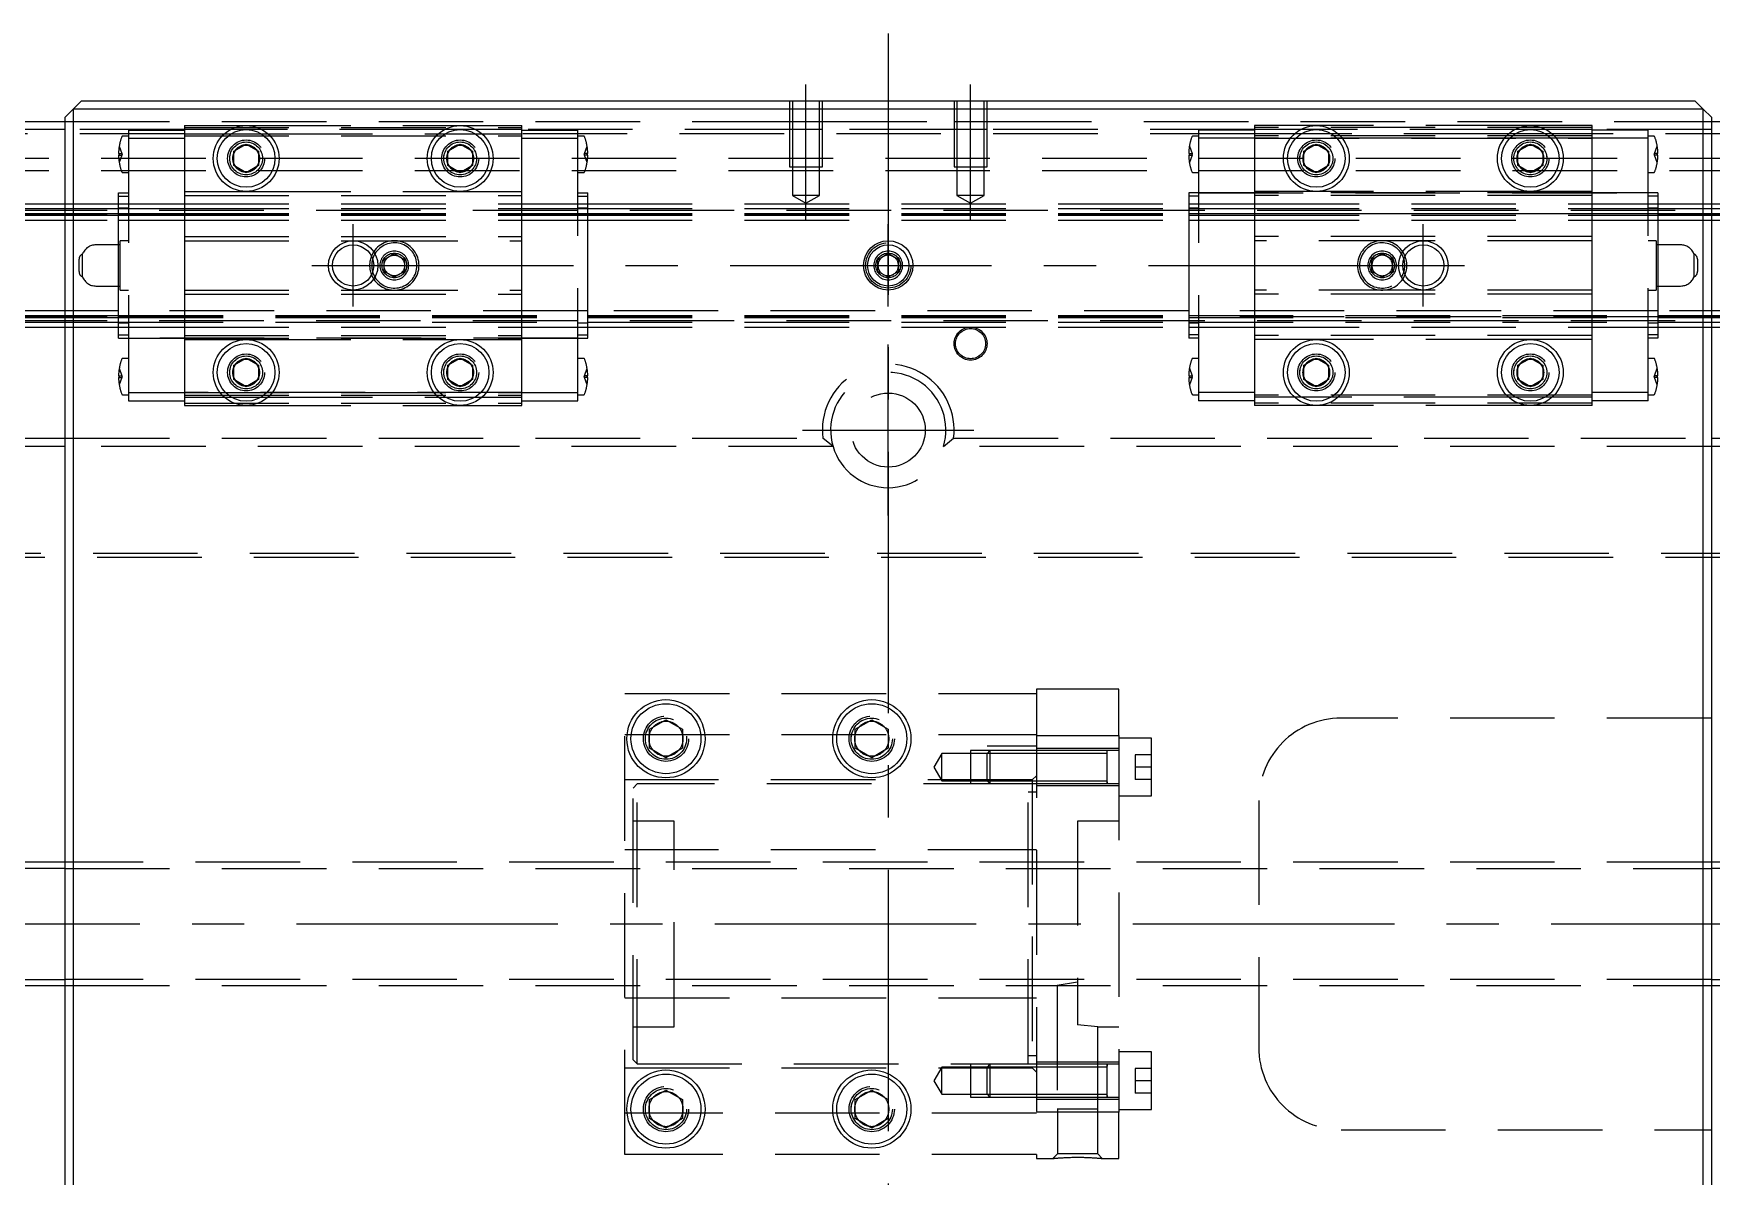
# Model space of a CAD drawing. Extents: x -40 to 841, y -348 to 108.
# Drawn here: x 156.2 to 360, y -30.7 to 108.2 of the extents above; entities that cross this region are included whole.
import ezdxf

# ---------------------------------------------------------------- set-up
doc = ezdxf.new("R2010")
doc.units = 0
doc.linetypes.add('CENTER', pattern=[50.8, 31.75, -6.35, 6.35, -6.35])
doc.linetypes.add('DASHED', pattern=[19.05, 12.7, -6.35])
doc.layers.get('0').update_dxf_attribs({"linetype": 'CONTINUOUS'})
doc.layers.add('CENTER', color=1, linetype='CENTER')

msp = doc.modelspace()

# ---------------------------------------------------------------- linework, layer by layer
at = {"color": 7, "linetype": 'CONTINUOUS'}
for p, q in [((162, 100), (161, 99)), ((162, 100), (358, 100)), ((359, 99), (358, 100)), ((161, 99), (160, 98)), ((160, -98), (160, 98)), ((359, 99), (161, 99)), ((161, 99), (161, -99)), ((360, 98), (359, 99)), ((359, -99), (359, 99)), ((360, 98), (360, -98)), ((160, 96.5), (1, 96.5)), ((2, 97.5), (160, 97.5)), ((360, 97.5), (518, 97.5)), ((180.5, 93.87), (182, 94.73)), ((180.5, 92.13), (180.5, 93.87)), ((182, 94.73), (183.5, 93.87)), ((183.5, 93.87), (183.5, 92.13)), ((206.5, 93.87), (208, 94.73)), ((206.5, 92.13), (206.5, 93.87)), ((208, 94.73), (209.5, 93.87)), ((209.5, 93.87), (209.5, 92.13)), ((310.5, 93.87), (312, 94.73)), ((310.5, 92.13), (310.5, 93.87)), ((312, 94.73), (313.5, 93.87)), ((313.5, 93.87), (313.5, 92.13)), ((336.5, 93.87), (338, 94.73)), ((336.5, 92.13), (336.5, 93.87)), ((338, 94.73), (339.5, 93.87)), ((339.5, 93.87), (339.5, 92.13)), ((182, 91.27), (180.5, 92.13)), ((183.5, 92.13), (182, 91.27)), ((208, 91.27), (206.5, 92.13)), ((209.5, 92.13), (208, 91.27)), ((312, 91.27), (310.5, 92.13)), ((313.5, 92.13), (312, 91.27)), ((338, 91.27), (336.5, 92.13)), ((339.5, 92.13), (338, 91.27)), ((0, 87.5), (160, 87.5)), ((0, 86.32), (160, 86.32)), ((0, 86.1), (160, 86.1)), ((360, 87.5), (520, 87.5)), ((360, 86.32), (520, 86.32)), ((360, 86.1), (520, 86.1)), ((0, 73.9), (160, 73.9)), ((0, 73.68), (160, 73.68)), ((360, 73.9), (520, 73.9)), ((360, 73.68), (520, 73.68)), ((0, 72.5), (160, 72.5)), ((360, 72.5), (520, 72.5)), ((180.5, 67.87), (182, 68.73)), ((180.5, 66.13), (180.5, 67.87)), ((182, 68.73), (183.5, 67.87)), ((183.5, 67.87), (183.5, 66.13)), ((206.5, 67.87), (208, 68.73)), ((206.5, 66.13), (206.5, 67.87)), ((208, 68.73), (209.5, 67.87)), ((209.5, 67.87), (209.5, 66.13)), ((310.5, 67.87), (312, 68.73)), ((310.5, 66.13), (310.5, 67.87)), ((312, 68.73), (313.5, 67.87)), ((313.5, 67.87), (313.5, 66.13)), ((336.5, 67.87), (338, 68.73)), ((336.5, 66.13), (336.5, 67.87)), ((338, 68.73), (339.5, 67.87)), ((339.5, 67.87), (339.5, 66.13)), ((182, 65.27), (180.5, 66.13)), ((183.5, 66.13), (182, 65.27)), ((208, 65.27), (206.5, 66.13)), ((209.5, 66.13), (208, 65.27)), ((312, 65.27), (310.5, 66.13)), ((313.5, 66.13), (312, 65.27)), ((338, 65.27), (336.5, 66.13)), ((339.5, 66.13), (338, 65.27)), ((160, 58), (146.71, 58)), ((147.94, 59), (160, 59)), ((360, 59), (372.06, 59)), ((373.29, 58), (360, 58)), ((231, 23.65), (233, 24.81)), ((233, 24.81), (235, 23.65)), ((256, 23.65), (258, 24.81)), ((258, 24.81), (260, 23.65)), ((231, 21.35), (231, 23.65)), ((235, 23.65), (235, 21.35)), ((256, 21.35), (256, 23.65)), ((260, 23.65), (260, 21.35)), ((233, 20.19), (231, 21.35)), ((235, 21.35), (233, 20.19)), ((258, 20.19), (256, 21.35)), ((260, 21.35), (258, 20.19)), ((160, 7.5), (40.5, 7.5)), ((470, 7.5), (360, 7.5)), ((40.5, -7.5), (160, -7.5)), ((360, -7.5), (470, -7.5)), ((231, -21.35), (233, -20.19)), ((233, -20.19), (235, -21.35)), ((256, -21.35), (258, -20.19)), ((258, -20.19), (260, -21.35)), ((231, -23.65), (231, -21.35)), ((235, -21.35), (235, -23.65)), ((256, -23.65), (256, -21.35)), ((260, -21.35), (260, -23.65)), ((233, -24.81), (231, -23.65)), ((235, -23.65), (233, -24.81)), ((258, -24.81), (256, -23.65)), ((260, -23.65), (258, -24.81))]:
    msp.add_line(p, q, dxfattribs=at)
at = {"color": 3, "linetype": 'DASHED'}
for p, q in [((248, 100), (248, 92)), ((248.35, 100), (248.35, 92)), ((251.65, 92), (251.65, 100)), ((252, 92), (252, 100)), ((268, 100), (268, 92)), ((268.35, 100), (268.35, 92)), ((271.65, 92), (271.65, 100)), ((272, 92), (272, 100)), ((174.5, 96), (0.5, 96)), ((160, 97.5), (248, 97.5)), ((174.5, 96.5), (160, 96.5)), ((167.7, 96.45), (167.7, 95.45)), ((167.7, 96.45), (174.5, 96.45)), ((174.5, 97), (182, 97)), ((174.5, 97), (174.5, 96)), ((174.5, 96.75), (215.5, 96.75)), ((180.06, 96.5), (174.5, 96.5)), ((174.5, 96), (174.5, 89)), ((174.5, 96), (179.35, 96)), ((179.35, 96), (180.2, 96)), ((182, 96.5), (180.06, 96.5)), ((180.2, 96), (183.8, 96)), ((182, 97), (208, 97)), ((183.94, 96.5), (182, 96.5)), ((183.8, 96), (184.65, 96)), ((206.06, 96.5), (183.94, 96.5)), ((184.65, 96), (205.35, 96)), ((205.35, 96), (206.2, 96)), ((208, 96.5), (206.06, 96.5)), ((206.2, 96), (209.8, 96)), ((208, 97), (215.5, 97)), ((209.94, 96.5), (208, 96.5)), ((209.8, 96), (210.65, 96)), ((215.5, 96.5), (209.94, 96.5)), ((210.65, 96), (215.5, 96)), ((215.5, 96), (215.5, 97)), ((248, 96.5), (215.5, 96.5)), ((215.5, 96.45), (222.3, 96.45)), ((215.5, 89), (215.5, 96)), ((304.5, 96), (215.5, 96)), ((222.3, 95.45), (222.3, 96.45)), ((248, 97.5), (252, 97.5)), ((252, 96.5), (248, 96.5)), ((252, 97.5), (268, 97.5)), ((268, 96.5), (252, 96.5)), ((268, 97.5), (272, 97.5)), ((272, 96.5), (268, 96.5)), ((272, 97.5), (360, 97.5)), ((304.5, 96.5), (272, 96.5)), ((297.7, 96.45), (297.7, 95.45)), ((304.5, 96.45), (297.7, 96.45)), ((304.5, 97), (304.5, 96)), ((312, 97), (304.5, 97)), ((345.5, 96.75), (304.5, 96.75)), ((310.06, 96.5), (304.5, 96.5)), ((304.5, 96), (304.5, 89)), ((309.35, 96), (304.5, 96)), ((310.2, 96), (309.35, 96)), ((312, 96.5), (310.06, 96.5)), ((313.8, 96), (310.2, 96)), ((338, 97), (312, 97)), ((313.94, 96.5), (312, 96.5)), ((314.65, 96), (313.8, 96)), ((336.06, 96.5), (313.94, 96.5)), ((335.35, 96), (314.65, 96)), ((336.2, 96), (335.35, 96)), ((338, 96.5), (336.06, 96.5)), ((339.8, 96), (336.2, 96)), ((345.5, 97), (338, 97)), ((339.94, 96.5), (338, 96.5)), ((340.65, 96), (339.8, 96)), ((345.5, 96.5), (339.94, 96.5)), ((345.5, 96), (340.65, 96)), ((345.5, 96), (345.5, 97)), ((360, 96.5), (345.5, 96.5)), ((352.3, 96.45), (345.5, 96.45)), ((345.5, 89), (345.5, 96)), ((519.5, 96), (345.5, 96)), ((352.3, 95.45), (352.3, 96.45)), ((166.58, 94.5), (166.9, 93.6)), ((167.7, 95.7), (166.99, 95.7)), ((167.7, 95.45), (167.7, 64.55)), ((167.7, 95.45), (174.5, 95.45)), ((174.5, 95.75), (215.5, 95.75)), ((215.5, 95.45), (222.3, 95.45)), ((223.01, 95.7), (222.3, 95.7)), ((222.3, 64.55), (222.3, 95.45)), ((223.1, 93.6), (223.42, 94.5)), ((296.58, 94.5), (296.9, 93.6)), ((297.7, 95.7), (296.99, 95.7)), ((297.7, 95.45), (297.7, 64.55)), ((304.5, 95.45), (297.7, 95.45)), ((345.5, 95.75), (304.5, 95.75)), ((345.5, 95.45), (304.5, 95.45)), ((304.5, 95.45), (345.5, 95.45)), ((352.3, 95.45), (345.5, 95.45)), ((353.01, 95.7), (352.3, 95.7)), ((352.3, 64.55), (352.3, 95.45)), ((353.1, 93.6), (353.42, 94.5)), ((520, 93), (0, 93)), ((166.5, 93.6), (166.58, 93.6)), ((166.58, 93.4), (166.5, 93.4)), ((166.58, 93.6), (166.9, 93.6)), ((166.58, 93.6), (166.58, 93.4)), ((166.9, 93.4), (166.58, 92.5)), ((166.58, 93.4), (166.9, 93.4)), ((166.9, 93.6), (166.94, 93.5)), ((166.9, 93.4), (166.94, 93.5)), ((180, 93), (180.02, 93.3)), ((206, 93), (206.03, 93.35)), ((223.1, 93.6), (223.06, 93.5)), ((223.1, 93.4), (223.06, 93.5)), ((223.42, 93.6), (223.1, 93.6)), ((223.42, 92.5), (223.1, 93.4)), ((223.42, 93.4), (223.1, 93.4)), ((223.42, 93.4), (223.42, 93.6)), ((223.42, 93.6), (223.5, 93.6)), ((223.5, 93.4), (223.42, 93.4)), ((248, 92), (252, 92)), ((248.35, 92), (248.35, 88.5)), ((251.65, 88.5), (251.65, 92)), ((268, 92), (272, 92)), ((268.35, 92), (268.35, 88.5)), ((271.65, 88.5), (271.65, 92)), ((296.5, 93.6), (296.58, 93.6)), ((296.58, 93.4), (296.5, 93.4)), ((296.58, 93.6), (296.9, 93.6)), ((296.58, 93.6), (296.58, 93.4)), ((296.9, 93.4), (296.58, 92.5)), ((296.58, 93.4), (296.9, 93.4)), ((296.9, 93.6), (296.94, 93.5)), ((296.9, 93.4), (296.94, 93.5)), ((310, 93), (310.02, 93.3)), ((339.97, 93.33), (340, 93)), ((353.1, 93.6), (353.06, 93.5)), ((353.1, 93.4), (353.06, 93.5)), ((353.42, 93.6), (353.1, 93.6)), ((353.42, 92.5), (353.1, 93.4)), ((353.42, 93.4), (353.1, 93.4)), ((353.42, 93.4), (353.42, 93.6)), ((353.42, 93.6), (353.5, 93.6)), ((353.5, 93.4), (353.42, 93.4)), ((520, 91.5), (0, 91.5)), ((166.99, 91.3), (167.7, 91.3)), ((222.3, 91.3), (223.01, 91.3)), ((296.99, 91.3), (297.7, 91.3)), ((352.3, 91.3), (353.01, 91.3)), ((166.5, 88.43), (166.5, 88.82)), ((166.5, 88.82), (167.7, 88.82)), ((166.5, 86.03), (166.5, 88.43)), ((166.5, 88.43), (167.7, 88.43)), ((174.5, 89), (182, 89)), ((174.5, 89), (174.5, 88.5)), ((174.5, 88.5), (174.5, 83.5)), ((174.5, 88.5), (215.5, 88.5)), ((182, 89), (208, 89)), ((208, 89), (215.5, 89)), ((215.5, 88.5), (215.5, 89)), ((215.5, 83.5), (215.5, 88.5)), ((222.3, 88.82), (223.5, 88.82)), ((222.3, 88.43), (223.5, 88.43)), ((223.5, 88.43), (223.5, 88.82)), ((223.5, 86.03), (223.5, 88.43)), ((248.35, 88.5), (250, 87.55)), ((251.65, 88.5), (248.35, 88.5)), ((250, 87.55), (251.65, 88.5)), ((268.35, 88.5), (270, 87.55)), ((271.65, 88.5), (268.35, 88.5)), ((270, 87.55), (271.65, 88.5)), ((304.5, 88.82), (296.5, 88.82)), ((296.5, 88.82), (296.5, 88.43)), ((296.5, 88.43), (296.5, 86.03)), ((297.7, 88.43), (296.5, 88.43)), ((297.7, 88.82), (352.3, 88.82)), ((304.5, 89), (304.5, 88.5)), ((312, 89), (304.5, 89)), ((345.5, 88.82), (304.5, 88.82)), ((304.5, 88.5), (304.5, 83.5)), ((345.5, 88.5), (304.5, 88.5)), ((338, 89), (312, 89)), ((345.5, 89), (338, 89)), ((345.5, 88.5), (345.5, 89)), ((353.5, 88.82), (345.5, 88.82)), ((345.5, 83.5), (345.5, 88.5)), ((353.5, 88.43), (352.3, 88.43)), ((353.5, 88.82), (353.5, 88.43)), ((353.5, 88.43), (353.5, 86.03)), ((0, 86.91), (160, 86.91)), ((0, 86.7), (520, 86.7)), ((0, 86.26), (166.5, 86.26)), ((160, 87.5), (166.5, 87.5)), ((160, 86.91), (166.5, 86.91)), ((160, 86.32), (166.5, 86.32)), ((160, 86.1), (166.5, 86.1)), ((166.5, 87.5), (174.5, 87.5)), ((166.5, 87.01), (167.7, 87.01)), ((166.5, 86.91), (174.5, 86.91)), ((166.5, 86.32), (174.5, 86.32)), ((166.5, 86.26), (174.5, 86.26)), ((166.5, 86.1), (174.5, 86.1)), ((166.5, 73.97), (166.5, 86.03)), ((174.5, 87.5), (215.5, 87.5)), ((174.5, 86.91), (215.5, 86.91)), ((174.5, 86.32), (215.5, 86.32)), ((174.5, 86.26), (215.5, 86.26)), ((174.5, 86.1), (215.5, 86.1)), ((215.5, 87.5), (223.5, 87.5)), ((215.5, 86.91), (223.5, 86.91)), ((215.5, 86.32), (223.5, 86.32)), ((215.5, 86.26), (223.5, 86.26)), ((215.5, 86.1), (223.5, 86.1)), ((222.3, 87.01), (223.5, 87.01)), ((223.5, 87.5), (296.5, 87.5)), ((223.5, 86.91), (296.5, 86.91)), ((223.5, 86.32), (296.5, 86.32)), ((223.5, 86.26), (296.5, 86.26)), ((223.5, 86.1), (296.5, 86.1)), ((223.5, 73.97), (223.5, 86.03)), ((296.5, 87.5), (304.5, 87.5)), ((296.5, 87.01), (297.7, 87.01)), ((296.5, 86.91), (304.5, 86.91)), ((296.5, 86.32), (304.5, 86.32)), ((304.5, 86.26), (296.5, 86.26)), ((296.5, 86.1), (304.5, 86.1)), ((296.5, 86.03), (296.5, 73.97)), ((304.5, 87.5), (345.5, 87.5)), ((304.5, 86.91), (345.5, 86.91)), ((304.5, 86.32), (345.5, 86.32)), ((345.5, 86.26), (304.5, 86.26)), ((304.5, 86.1), (345.5, 86.1)), ((345.5, 87.5), (353.5, 87.5)), ((345.5, 86.91), (353.5, 86.91)), ((345.5, 86.32), (353.5, 86.32)), ((353.5, 86.26), (345.5, 86.26)), ((345.5, 86.1), (353.5, 86.1)), ((352.3, 87.01), (353.5, 87.01)), ((353.5, 87.5), (360, 87.5)), ((353.5, 86.91), (360, 86.91)), ((353.5, 86.32), (360, 86.32)), ((353.5, 86.26), (520, 86.26)), ((353.5, 86.1), (360, 86.1)), ((353.5, 86.03), (353.5, 73.97)), ((360, 86.91), (520, 86.91)), ((0, 85.5), (166.5, 85.5)), ((166.5, 85.5), (174.5, 85.5)), ((174.5, 85.5), (215.5, 85.5)), ((215.5, 85.5), (223.5, 85.5)), ((223.5, 85.5), (296.5, 85.5)), ((296.5, 85.5), (304.5, 85.5)), ((304.5, 85.5), (345.5, 85.5)), ((345.5, 85.5), (353.5, 85.5)), ((353.5, 85.5), (520, 85.5)), ((166.7, 82.5), (163.75, 82.5)), ((167.7, 83), (166.7, 83)), ((166.7, 80), (166.7, 83)), ((174.5, 83.5), (215.5, 83.5)), ((174.5, 83.5), (174.5, 83)), ((174.5, 83), (174.5, 77)), ((174.5, 83), (195, 83)), ((195, 83), (215.5, 83)), ((215.5, 83), (215.5, 83.5)), ((215.5, 77), (215.5, 83)), ((304.5, 83.5), (304.5, 83)), ((345.5, 83.5), (304.5, 83.5)), ((304.5, 83), (304.5, 77)), ((325, 83), (304.5, 83)), ((345.5, 83), (325, 83)), ((345.5, 83), (345.5, 83.5)), ((345.5, 77), (345.5, 83)), ((353.3, 83), (352.3, 83)), ((353.3, 83), (353.3, 77)), ((356.25, 82.5), (353.3, 82.5)), ((161.7, 80), (161.7, 80.75)), ((161.7, 79.25), (161.7, 80)), ((162.12, 80), (162.12, 81.39)), ((162.12, 78.61), (162.12, 80)), ((166.7, 77), (166.7, 80)), ((198.5, 80), (198.52, 80.25)), ((198.75, 80.72), (200, 81.44)), ((198.75, 79.28), (198.75, 80.72)), ((200, 81.44), (201.25, 80.72)), ((201.25, 80.72), (201.25, 79.28)), ((258.5, 80), (258.52, 80.22)), ((258.75, 80.72), (260, 81.44)), ((258.75, 79.28), (258.75, 80.72)), ((260, 81.44), (261.25, 80.72)), ((261.25, 80.72), (261.25, 79.28)), ((318.5, 80), (318.52, 80.22)), ((318.75, 80.72), (320, 81.44)), ((318.75, 79.28), (318.75, 80.72)), ((320, 81.44), (321.25, 80.72)), ((321.25, 80.72), (321.25, 79.28)), ((357.88, 81.39), (357.88, 80)), ((357.88, 80), (357.88, 78.61)), ((358.3, 80.75), (358.3, 80)), ((358.3, 80), (358.3, 79.25)), ((163.75, 77.5), (166.7, 77.5)), ((200, 78.56), (198.75, 79.28)), ((201.25, 79.28), (200, 78.56)), ((260, 78.56), (258.75, 79.28)), ((261.25, 79.28), (260, 78.56)), ((320, 78.56), (318.75, 79.28)), ((321.25, 79.28), (320, 78.56)), ((353.3, 77.5), (356.25, 77.5)), ((166.7, 77), (167.7, 77)), ((174.5, 77), (174.5, 76.5)), ((174.5, 77), (195, 77)), ((174.5, 76.5), (174.5, 71.5)), ((174.5, 76.5), (215.5, 76.5)), ((195, 77), (215.5, 77)), ((215.5, 76.5), (215.5, 77)), ((215.5, 71.5), (215.5, 76.5)), ((304.5, 77), (304.5, 76.5)), ((325, 77), (304.5, 77)), ((304.5, 76.5), (304.5, 71.5)), ((345.5, 76.5), (304.5, 76.5)), ((345.5, 77), (325, 77)), ((345.5, 76.5), (345.5, 77)), ((345.5, 71.5), (345.5, 76.5)), ((352.3, 77), (353.3, 77)), ((166.5, 74.5), (0, 74.5)), ((0, 73.74), (166.5, 73.74)), ((160, 73.9), (166.5, 73.9)), ((160, 73.68), (166.5, 73.68)), ((223.5, 74.5), (166.5, 74.5)), ((166.5, 71.57), (166.5, 73.97)), ((166.5, 73.9), (223.5, 73.9)), ((166.5, 73.74), (223.5, 73.74)), ((166.5, 73.68), (223.5, 73.68)), ((296.5, 74.5), (223.5, 74.5)), ((223.5, 71.57), (223.5, 73.97)), ((223.5, 73.9), (296.5, 73.9)), ((223.5, 73.74), (296.5, 73.74)), ((223.5, 73.68), (296.5, 73.68)), ((353.5, 74.5), (296.5, 74.5)), ((296.5, 73.97), (296.5, 71.57)), ((296.5, 73.9), (353.5, 73.9)), ((353.5, 73.74), (296.5, 73.74)), ((296.5, 73.68), (353.5, 73.68)), ((520, 74.5), (353.5, 74.5)), ((353.5, 73.97), (353.5, 71.57)), ((353.5, 73.9), (360, 73.9)), ((353.5, 73.74), (520, 73.74)), ((353.5, 73.68), (360, 73.68)), ((0, 73.3), (520, 73.3)), ((0, 73.09), (160, 73.09)), ((160, 73.09), (166.5, 73.09)), ((160, 72.5), (166.5, 72.5)), ((166.5, 73.09), (223.5, 73.09)), ((167.7, 72.99), (166.5, 72.99)), ((166.5, 72.5), (174.5, 72.5)), ((166.5, 71.18), (166.5, 71.57)), ((166.5, 71.57), (167.7, 71.57)), ((174.5, 72.5), (215.5, 72.5)), ((174.5, 71.5), (215.5, 71.5)), ((174.5, 71.5), (174.5, 71)), ((215.5, 72.5), (223.5, 72.5)), ((215.5, 71), (215.5, 71.5)), ((223.5, 72.99), (222.3, 72.99)), ((222.3, 71.57), (223.5, 71.57)), ((223.5, 73.09), (296.5, 73.09)), ((223.5, 72.5), (296.5, 72.5)), ((223.5, 71.18), (223.5, 71.57)), ((296.5, 73.09), (353.5, 73.09)), ((297.7, 72.99), (296.5, 72.99)), ((296.5, 72.5), (304.5, 72.5)), ((296.5, 71.57), (296.5, 71.18)), ((297.7, 71.57), (296.5, 71.57)), ((304.5, 72.5), (345.5, 72.5)), ((304.5, 71.5), (304.5, 71)), ((345.5, 71.5), (304.5, 71.5)), ((345.5, 72.5), (353.5, 72.5)), ((345.5, 71), (345.5, 71.5)), ((353.5, 72.99), (352.3, 72.99)), ((353.5, 71.57), (352.3, 71.57)), ((353.5, 73.09), (360, 73.09)), ((353.5, 72.5), (360, 72.5)), ((353.5, 71.57), (353.5, 71.18)), ((360, 73.09), (520, 73.09)), ((166.5, 71.18), (174.5, 71.18)), ((222.3, 71.18), (167.7, 71.18)), ((174.5, 71.18), (215.5, 71.18)), ((174.5, 71), (182, 71)), ((174.5, 71), (174.5, 64)), ((182, 71), (208, 71)), ((208, 71), (215.5, 71)), ((215.5, 71.18), (223.5, 71.18)), ((215.5, 64), (215.5, 71)), ((297.7, 71.18), (296.5, 71.18)), ((304.5, 71), (304.5, 64)), ((312, 71), (304.5, 71)), ((338, 71), (312, 71)), ((345.5, 71), (338, 71)), ((345.5, 64), (345.5, 71)), ((353.5, 71.18), (352.3, 71.18)), ((166.58, 67.5), (166.9, 66.6)), ((167.7, 68.7), (166.99, 68.7)), ((180, 67), (180.02, 67.3)), ((206, 67), (206.03, 67.35)), ((223.01, 68.7), (222.3, 68.7)), ((223.1, 66.6), (223.42, 67.5)), ((296.58, 67.5), (296.9, 66.6)), ((297.7, 68.7), (296.99, 68.7)), ((310, 67), (310.02, 67.3)), ((336, 67), (336.03, 67.35)), ((353.01, 68.7), (352.3, 68.7)), ((353.1, 66.6), (353.42, 67.5)), ((166.5, 66.6), (166.58, 66.6)), ((166.58, 66.4), (166.5, 66.4)), ((166.58, 66.6), (166.9, 66.6)), ((166.58, 66.6), (166.58, 66.4)), ((166.9, 66.4), (166.58, 65.5)), ((166.58, 66.4), (166.9, 66.4)), ((166.9, 66.6), (166.94, 66.5)), ((166.9, 66.4), (166.94, 66.5)), ((223.1, 66.6), (223.06, 66.5)), ((223.1, 66.4), (223.06, 66.5)), ((223.42, 66.6), (223.1, 66.6)), ((223.42, 65.5), (223.1, 66.4)), ((223.42, 66.4), (223.1, 66.4)), ((223.42, 66.4), (223.42, 66.6)), ((223.42, 66.6), (223.5, 66.6)), ((223.5, 66.4), (223.42, 66.4)), ((296.5, 66.6), (296.58, 66.6)), ((296.58, 66.4), (296.5, 66.4)), ((296.58, 66.6), (296.9, 66.6)), ((296.58, 66.6), (296.58, 66.4)), ((296.9, 66.4), (296.58, 65.5)), ((296.58, 66.4), (296.9, 66.4)), ((296.9, 66.6), (296.94, 66.5)), ((296.9, 66.4), (296.94, 66.5)), ((353.1, 66.6), (353.06, 66.5)), ((353.1, 66.4), (353.06, 66.5)), ((353.42, 66.6), (353.1, 66.6)), ((353.42, 65.5), (353.1, 66.4)), ((353.42, 66.4), (353.1, 66.4)), ((353.42, 66.4), (353.42, 66.6)), ((353.42, 66.6), (353.5, 66.6)), ((353.5, 66.4), (353.42, 66.4)), ((166.99, 64.3), (167.7, 64.3)), ((167.7, 64.55), (174.5, 64.55)), ((167.7, 64.55), (167.7, 63.55)), ((167.7, 63.55), (174.5, 63.55)), ((174.5, 64.55), (215.5, 64.55)), ((215.5, 64.55), (174.5, 64.55)), ((174.5, 64.25), (215.5, 64.25)), ((174.5, 64), (179.35, 64)), ((174.5, 64), (174.5, 63)), ((174.5, 63.25), (215.5, 63.25)), ((179.35, 64), (180.2, 64)), ((180.2, 64), (183.8, 64)), ((183.8, 64), (184.65, 64)), ((184.65, 64), (205.35, 64)), ((205.35, 64), (206.2, 64)), ((206.2, 64), (209.8, 64)), ((209.8, 64), (210.65, 64)), ((210.65, 64), (215.5, 64)), ((215.5, 64.55), (222.3, 64.55)), ((215.5, 63), (215.5, 64)), ((215.5, 63.55), (222.3, 63.55)), ((222.3, 63.55), (222.3, 64.55)), ((222.3, 64.3), (223.01, 64.3)), ((296.99, 64.3), (297.7, 64.3)), ((297.7, 64.55), (297.7, 63.55)), ((304.5, 64.55), (297.7, 64.55)), ((304.5, 63.55), (297.7, 63.55)), ((345.5, 64.25), (304.5, 64.25)), ((304.5, 64), (304.5, 63)), ((309.35, 64), (304.5, 64)), ((345.5, 63.25), (304.5, 63.25)), ((310.2, 64), (309.35, 64)), ((313.8, 64), (310.2, 64)), ((314.65, 64), (313.8, 64)), ((335.35, 64), (314.65, 64)), ((336.2, 64), (335.35, 64)), ((339.8, 64), (336.2, 64)), ((340.65, 64), (339.8, 64)), ((345.5, 64), (340.65, 64)), ((352.3, 64.55), (345.5, 64.55)), ((345.5, 63), (345.5, 64)), ((352.3, 63.55), (345.5, 63.55)), ((352.3, 63.55), (352.3, 64.55)), ((352.3, 64.3), (353.01, 64.3)), ((174.5, 63), (182, 63)), ((182, 63), (208, 63)), ((208, 63), (215.5, 63)), ((312, 63), (304.5, 63)), ((338, 63), (312, 63)), ((345.5, 63), (338, 63)), ((160, 59), (252.06, 59)), ((253.29, 58), (160, 58)), ((253.29, 58), (252.06, 59)), ((266.71, 58), (267.94, 59)), ((360, 58), (266.71, 58)), ((267.94, 59), (360, 59)), ((519, 45), (1, 45)), ((519.5, 44.5), (0.5, 44.5)), ((228, 28), (278, 28)), ((228, -28), (228, 28)), ((288, 28.5), (278, 28.5)), ((278, 28.5), (278, 28)), ((278, 28), (278, -28)), ((288, 22.87), (288, 28.5)), ((360, 25), (315, 25)), ((228, 23), (278, 23)), ((235.48, 22.79), (235.5, 22.5)), ((255.5, 22.5), (255.53, 22.91)), ((278, 22.87), (288, 22.87)), ((288, 22.87), (288, -22.87)), ((292, 22.55), (288, 22.55)), ((292, 15.55), (292, 22.55)), ((266.5, 20.7), (265.55, 19.05)), ((266.5, 17.4), (266.5, 20.7)), ((270, 20.7), (266.5, 20.7)), ((270, 21.05), (270, 17.05)), ((272.35, 21.05), (270, 21.05)), ((272, 20.7), (270, 20.7)), ((278, 21.59), (272, 21.59)), ((272.35, 21.05), (272, 20.7)), ((272, 17.4), (272, 20.7)), ((278, 20.7), (272, 20.7)), ((278, 20.7), (272, 20.7)), ((272.35, 21.05), (272.35, 17.05)), ((278, 21.05), (272.35, 21.05)), ((278, 21.05), (272.35, 21.05)), ((288, 21.3), (278, 21.3)), ((286.61, 21.05), (278, 21.05)), ((286.6, 20.7), (278, 20.7)), ((286.6, 17.05), (286.6, 21.05)), ((286.6, 17.05), (286.6, 21.05)), ((288, 21.05), (286.6, 21.05)), ((286.6, 17.27), (286.6, 20.84)), ((290, 20.55), (290, 19.05)), ((292, 20.55), (290, 20.55)), ((265.55, 19.05), (266.5, 17.4)), ((292, 19.05), (290, 19.05)), ((290, 19.05), (290, 17.55)), ((277.5, 17.5), (228, 17.5)), ((229.5, 17), (229, 16.5)), ((229, -16.5), (229, 16.5)), ((277, 17), (229.5, 17)), ((229.5, -17), (229.5, 17)), ((266.5, 17.4), (270, 17.4)), ((270, 17.4), (272, 17.4)), ((270, 17.05), (272.35, 17.05)), ((272, 17.4), (272.35, 17.05)), ((272, 17.4), (278, 17.4)), ((272.35, 17.05), (278, 17.05)), ((272.35, 17.05), (278, 17.05)), ((277, -17), (277, 17)), ((278, 18), (277.5, 17.5)), ((277.5, 17.5), (277.5, -17.5)), ((278, 17.4), (286.6, 17.4)), ((278, 17.05), (286.61, 17.05)), ((278, 16.8), (288, 16.8)), ((286.6, 17.05), (286.6, 17.27)), ((286.6, 17.27), (286.6, 17.05)), ((286.6, 17.05), (286.6, 17.05)), ((286.6, 17.05), (288, 17.05)), ((292, 17.55), (290, 17.55)), ((278, 16), (277, 16)), ((288, 15.55), (292, 15.55)), ((305, 15), (305, -15)), ((234, 12.5), (229, 12.5)), ((234, -12.5), (234, 12.5)), ((288, 12.5), (283, 12.5)), ((283, 12.5), (283, -12.26)), ((277.5, 9), (228, 9)), ((278, 9), (277.5, 9)), ((360, 7.5), (160, 7.5)), ((160, 6.75), (360, 6.75)), ((360, -6.75), (160, -6.75)), ((160, -7.5), (360, -7.5)), ((283, -7.09), (280.54, -7.5)), ((280.54, -7.5), (280.54, -22.5)), ((280.54, -7.5), (280.55, -7.5)), ((228, -9), (277.5, -9)), ((277.5, -9), (278, -9)), ((229, -12.5), (234, -12.5)), ((285.46, -12.5), (283, -12.26)), ((285.46, -22.5), (285.46, -12.5)), ((285.46, -12.5), (288, -12.5)), ((277, -16), (278, -16)), ((292, -15.55), (288, -15.55)), ((292, -22.55), (292, -15.55)), ((228, -17.5), (277.5, -17.5)), ((229, -16.5), (229.5, -17)), ((229.5, -17), (277, -17)), ((266.5, -17.4), (265.55, -19.05)), ((266.5, -20.7), (266.5, -17.4)), ((270, -17.4), (266.5, -17.4)), ((270, -17.05), (270, -21.05)), ((272.35, -17.05), (270, -17.05)), ((272, -17.4), (270, -17.4)), ((272.35, -17.05), (272, -17.4)), ((272, -20.7), (272, -17.4)), ((278, -17.4), (272, -17.4)), ((278, -17.4), (272, -17.4)), ((272.35, -17.05), (272.35, -21.05)), ((278, -17.05), (272.35, -17.05)), ((277.5, -17.5), (278, -18)), ((288, -16.8), (278, -16.8)), ((286.61, -17.05), (278, -17.05)), ((286.6, -17.4), (278, -17.4)), ((286.6, -21.05), (286.6, -17.05)), ((286.6, -21.05), (286.6, -17.05)), ((286.6, -17.4), (286.6, -17.05)), ((286.6, -17.27), (286.6, -17.05)), ((286.6, -17.05), (286.6, -17.27)), ((288, -17.05), (286.6, -17.05)), ((286.6, -20.84), (286.6, -17.27)), ((286.6, -20.7), (286.6, -17.4)), ((290, -17.55), (290, -19.05)), ((292, -17.55), (290, -17.55)), ((265.55, -19.05), (266.5, -20.7)), ((292, -19.05), (290, -19.05)), ((290, -19.05), (290, -20.55)), ((230.5, -22.5), (230.53, -22.09)), ((255.5, -22.5), (255.53, -22.09)), ((266.5, -20.7), (270, -20.7)), ((270, -20.7), (272, -20.7)), ((270, -21.05), (272.35, -21.05)), ((272, -20.7), (278, -20.7)), ((272, -20.7), (272.35, -21.05)), ((272, -20.7), (278, -20.7)), ((272.35, -21.05), (278, -21.05)), ((272.35, -21.05), (278, -21.05)), ((278, -20.7), (286.6, -20.7)), ((278, -21.05), (286.61, -21.05)), ((278, -21.3), (288, -21.3)), ((286.6, -21.05), (286.6, -20.7)), ((286.6, -21.05), (286.6, -20.84)), ((286.6, -20.84), (286.6, -21.05)), ((286.6, -21.05), (288, -21.05)), ((292, -20.55), (290, -20.55)), ((278, -23), (228, -23)), ((288, -22.87), (278, -22.87)), ((285.46, -22.5), (280.54, -22.5)), ((280.55, -22.5), (280.55, -27.95)), ((285.45, -27.95), (285.45, -22.5)), ((288, -22.55), (292, -22.55)), ((288, -28.5), (288, -22.87)), ((315, -25), (360, -25)), ((278, -28), (228, -28)), ((278, -28), (278, -28.5)), ((278, -28.5), (280, -28.5)), ((280.55, -27.95), (280, -28.5)), ((280, -28.5), (280.01, -28.5)), ((280, -28.5), (280, -28.5)), ((280.01, -28.5), (280.02, -28.5)), ((280.02, -28.5), (280.04, -28.5)), ((280.04, -28.5), (280.06, -28.49)), ((280.06, -28.49), (280.08, -28.49)), ((280.08, -28.49), (280.11, -28.49)), ((280.11, -28.49), (280.15, -28.49)), ((280.15, -28.49), (280.19, -28.48)), ((280.19, -28.48), (280.24, -28.48)), ((280.24, -28.48), (280.3, -28.47)), ((280.3, -28.47), (280.37, -28.47)), ((280.37, -28.47), (280.44, -28.46)), ((280.44, -28.46), (280.52, -28.45)), ((280.52, -28.45), (280.61, -28.45)), ((285.45, -27.95), (280.55, -27.95)), ((280.61, -28.45), (280.7, -28.44)), ((280.7, -28.44), (280.8, -28.43)), ((280.8, -28.43), (280.9, -28.43)), ((280.9, -28.43), (281.01, -28.42)), ((281.01, -28.42), (281.12, -28.41)), ((281.12, -28.41), (281.24, -28.41)), ((281.24, -28.41), (281.36, -28.4)), ((281.36, -28.4), (281.48, -28.39)), ((281.48, -28.39), (281.61, -28.39)), ((281.61, -28.39), (281.74, -28.38)), ((281.74, -28.38), (281.87, -28.38)), ((281.87, -28.38), (282.01, -28.37)), ((282.01, -28.37), (282.15, -28.37)), ((282.15, -28.37), (282.29, -28.36)), ((282.29, -28.36), (282.43, -28.36)), ((282.43, -28.36), (282.57, -28.36)), ((282.57, -28.36), (282.71, -28.36)), ((282.71, -28.36), (282.85, -28.36)), ((282.85, -28.36), (283, -28.36)), ((283, -28.36), (283.15, -28.36)), ((283.15, -28.36), (283.29, -28.36)), ((283.29, -28.36), (283.43, -28.36)), ((283.43, -28.36), (283.57, -28.36)), ((283.57, -28.36), (283.71, -28.36)), ((283.71, -28.36), (283.85, -28.37)), ((283.85, -28.37), (283.99, -28.37)), ((283.99, -28.37), (284.13, -28.38)), ((284.13, -28.38), (284.26, -28.38)), ((284.26, -28.38), (284.39, -28.39)), ((284.39, -28.39), (284.52, -28.39)), ((284.52, -28.39), (284.64, -28.4)), ((284.64, -28.4), (284.76, -28.41)), ((284.76, -28.41), (284.88, -28.41)), ((284.88, -28.41), (284.99, -28.42)), ((284.99, -28.42), (285.1, -28.43)), ((285.1, -28.43), (285.2, -28.43)), ((285.2, -28.43), (285.3, -28.44)), ((285.3, -28.44), (285.39, -28.45)), ((285.39, -28.45), (285.48, -28.45)), ((286, -28.5), (285.45, -27.95)), ((285.48, -28.45), (285.54, -28.46)), ((285.54, -28.46), (285.6, -28.46)), ((285.6, -28.46), (285.66, -28.47)), ((285.66, -28.47), (285.71, -28.47)), ((285.71, -28.47), (285.76, -28.48)), ((285.76, -28.48), (285.81, -28.48)), ((285.81, -28.48), (285.85, -28.49)), ((285.85, -28.49), (285.89, -28.49)), ((285.89, -28.49), (285.92, -28.49)), ((285.92, -28.49), (285.94, -28.49)), ((285.94, -28.49), (285.97, -28.5)), ((285.97, -28.5), (285.99, -28.5)), ((285.99, -28.5), (286, -28.5)), ((286, -28.5), (286, -28.5)), ((286, -28.5), (288, -28.5)), ((286, -28.5), (286, -28.5))]:
    msp.add_line(p, q, dxfattribs=at)
at = {"color": 3, "linetype": 'CONTINUOUS'}
for p, q in [((160, 6.75), (40.5, 6.75)), ((470, 6.75), (360, 6.75)), ((40.5, -6.75), (160, -6.75)), ((360, -6.75), (470, -6.75))]:
    msp.add_line(p, q, dxfattribs=at)
at = {"color": 7, "linetype": 'CONTINUOUS'}
for centre, radius in [((182, 93), 4), ((182, 93), 3.5), ((208, 93), 4), ((208, 93), 3.5), ((312, 93), 4), ((312, 93), 3.5), ((338, 93), 4), ((338, 93), 3.5), ((195, 80), 2.5), ((260, 80), 3), ((260, 80), 2.5), ((325, 80), 2.5), ((182, 67), 4), ((182, 67), 3.5), ((208, 67), 4), ((208, 67), 3.5), ((312, 67), 4), ((312, 67), 3.5), ((338, 67), 4), ((338, 67), 3.5), ((233, 22.5), 4.75), ((233, 22.5), 4.25), ((258, 22.5), 4.75), ((258, 22.5), 4.25), ((233, -22.5), 4.75), ((233, -22.5), 4.25), ((258, -22.5), 4.75), ((258, -22.5), 4.25)]:
    msp.add_circle(centre, radius, dxfattribs=at)
at = {"color": 3, "linetype": 'DASHED'}
for centre, radius in [((182, 93), 2.25), ((182, 93), 2), ((182, 93), 1.62), ((208, 93), 2.25), ((208, 93), 2), ((208, 93), 1.62), ((312, 93), 2.25), ((312, 93), 2), ((312, 93), 1.62), ((338, 93), 2.25), ((338, 93), 2), ((338, 93), 1.62), ((260, 80), 2.75), ((200, 80), 1.5), ((200, 80), 1.25), ((260, 80), 1.5), ((320, 80), 1.5), ((270, 70.5), 2), ((270, 70.5), 1.83), ((182, 67), 2.25), ((182, 67), 2), ((182, 67), 1.62), ((208, 67), 2.25), ((208, 67), 2), ((208, 67), 1.62), ((312, 67), 2.25), ((312, 67), 2), ((312, 67), 1.62), ((338, 67), 2.25), ((338, 67), 2), ((338, 67), 1.62), ((260, 60), 4.5), ((233, 22.5), 2.75), ((233, 22.5), 2.5), ((258, 22.5), 2.75), ((258, 22.5), 2.5), ((233, -22.5), 2.75), ((233, -22.5), 2.5), ((258, -22.5), 2.75), ((258, -22.5), 2.5)]:
    msp.add_circle(centre, radius, dxfattribs=at)
at = {"color": 3, "linetype": 'CONTINUOUS'}
for centre in [(195, 80), (325, 80)]:
    msp.add_circle(centre, 3, dxfattribs=at)
at = {"color": 3, "linetype": 'DASHED'}
for centre, radius, start, end in [((172.5, 93.5), 6, 170.4203, 179.0449), ((172.5, 93.5), 6, 159.1494, 170.4059), ((166.99, 95.6), 0.1, 90, 159.1494), ((182, 93), 1.62, 141.8413, 158.1587), ((182, 93), 1.65, 144.62, 155.38), ((182, 93), 1.65, 95.38, 144.62), ((182, 93), 1.62, 98.1587, 141.8413), ((182, 93), 1.62, 81.8413, 98.1587), ((182, 93), 1.65, 84.62, 95.38), ((182, 93), 1.65, 35.38, 84.62), ((182, 93), 1.62, 38.1587, 81.8413), ((182, 93), 1.62, 21.8413, 38.1587), ((182, 93), 1.65, 24.62, 35.38), ((208, 93), 1.62, 141.8413, 158.1587), ((208, 93), 1.65, 144.62, 155.38), ((208, 93), 1.65, 95.38, 144.62), ((208, 93), 1.62, 98.1587, 141.8413), ((208, 93), 1.62, 81.8413, 98.1587), ((208, 93), 1.65, 84.62, 95.38), ((208, 93), 1.65, 35.38, 84.62), ((208, 93), 1.62, 38.1587, 81.8413), ((208, 93), 1.62, 21.8413, 38.1587), ((208, 93), 1.65, 24.62, 35.38), ((223.01, 95.6), 0.1, 20.8506, 90), ((217.5, 93.5), 6, 9.5941, 20.8506), ((217.5, 93.5), 6, 0.9551, 9.5797), ((302.5, 93.5), 6, 170.4203, 179.0449), ((302.5, 93.5), 6, 159.1494, 170.4059), ((296.99, 95.6), 0.1, 90, 159.1494), ((312, 93), 1.62, 141.8413, 158.1587), ((312, 93), 1.65, 144.62, 155.38), ((312, 93), 1.65, 95.38, 144.62), ((312, 93), 1.62, 98.1587, 141.8413), ((312, 93), 1.62, 81.8413, 98.1587), ((312, 93), 1.65, 84.62, 95.38), ((312, 93), 1.65, 35.38, 84.62), ((312, 93), 1.62, 38.1587, 81.8413), ((312, 93), 1.62, 21.8413, 38.1587), ((312, 93), 1.65, 24.62, 35.38), ((338, 93), 1.62, 141.8413, 158.1587), ((338, 93), 1.65, 144.62, 155.38), ((338, 93), 1.65, 95.38, 144.62), ((338, 93), 1.62, 98.1587, 141.8413), ((338, 93), 1.62, 81.8413, 98.1587), ((338, 93), 1.65, 84.62, 95.38), ((338, 93), 1.65, 35.38, 84.62), ((338, 93), 1.62, 38.1587, 81.8413), ((338, 93), 1.62, 21.8413, 38.1587), ((338, 93), 1.65, 24.62, 35.38), ((353.01, 95.6), 0.1, 20.8506, 90), ((347.5, 93.5), 6, 9.5941, 20.8506), ((347.5, 93.5), 6, 0.9551, 9.5797), ((172.5, 93.5), 6, 180.9551, 189.5797), ((172.5, 93.5), 6, 189.5941, 200.8506), ((182, 93), 1.65, 155.38, 180), ((182, 93), 1.65, 180, 204.62), ((182, 93), 1.62, 158.1587, 201.8413), ((182, 93), 1.62, 201.8413, 218.1587), ((182, 93), 1.65, 204.62, 215.38), ((182, 93), 1.65, 215.38, 264.62), ((182, 93), 1.62, 218.1587, 261.8413), ((182, 93), 1.65, 275.38, 324.62), ((182, 93), 1.62, 278.1587, 321.8413), ((182, 93), 1.62, 321.8413, 338.1587), ((182, 93), 1.65, 324.62, 335.38), ((182, 93), 1.65, 335.38, 24.62), ((182, 93), 1.62, 0, 21.8413), ((182, 93), 1.62, 338.1587, 0), ((208, 93), 1.65, 155.38, 180), ((208, 93), 1.65, 180, 204.62), ((208, 93), 1.62, 158.1587, 201.8413), ((208, 93), 1.62, 201.8413, 218.1587), ((208, 93), 1.65, 204.62, 215.38), ((208, 93), 1.65, 215.38, 264.62), ((208, 93), 1.62, 218.1587, 261.8413), ((208, 93), 1.65, 275.38, 324.62), ((208, 93), 1.62, 278.1587, 321.8413), ((208, 93), 1.62, 321.8413, 338.1587), ((208, 93), 1.65, 324.62, 335.38), ((208, 93), 1.65, 335.38, 24.62), ((208, 93), 1.62, 0, 21.8413), ((208, 93), 1.62, 338.1587, 0), ((217.5, 93.5), 6, 339.1494, 350.4059), ((217.5, 93.5), 6, 350.4203, 359.0449), ((302.5, 93.5), 6, 180.9551, 189.5797), ((302.5, 93.5), 6, 189.5941, 200.8506), ((312, 93), 1.65, 155.38, 180), ((312, 93), 1.65, 180, 204.62), ((312, 93), 1.62, 158.1587, 201.8413), ((312, 93), 1.62, 201.8413, 218.1587), ((312, 93), 1.65, 204.62, 215.38), ((312, 93), 1.65, 215.38, 264.62), ((312, 93), 1.62, 218.1587, 261.8413), ((312, 93), 1.65, 275.38, 324.62), ((312, 93), 1.62, 278.1587, 321.8413), ((312, 93), 1.62, 321.8413, 338.1587), ((312, 93), 1.65, 324.62, 335.38), ((312, 93), 1.65, 335.38, 24.62), ((312, 93), 1.62, 0, 21.8413), ((312, 93), 1.62, 338.1587, 0), ((338, 93), 1.65, 155.38, 180), ((338, 93), 1.65, 180, 204.62), ((338, 93), 1.62, 158.1587, 201.8413), ((338, 93), 1.62, 201.8413, 218.1587), ((338, 93), 1.65, 204.62, 215.38), ((338, 93), 1.65, 215.38, 264.62), ((338, 93), 1.62, 218.1587, 261.8413), ((338, 93), 1.65, 275.38, 324.62), ((338, 93), 1.62, 278.1587, 321.8413), ((338, 93), 1.62, 321.8413, 338.1587), ((338, 93), 1.65, 324.62, 335.38), ((338, 93), 1.65, 335.38, 24.62), ((338, 93), 1.62, 0, 21.8413), ((338, 93), 1.62, 338.1587, 0), ((347.5, 93.5), 6, 339.1494, 350.4059), ((347.5, 93.5), 6, 350.4203, 359.0449), ((166.99, 91.4), 0.1, 200.8506, 270), ((182, 93), 1.62, 261.8413, 278.1587), ((182, 93), 1.65, 264.62, 275.38), ((208, 93), 1.62, 261.8413, 278.1587), ((208, 93), 1.65, 264.62, 275.38), ((223.01, 91.4), 0.1, 270, 339.1494), ((296.99, 91.4), 0.1, 200.8506, 270), ((312, 93), 1.62, 261.8413, 278.1587), ((312, 93), 1.65, 264.62, 275.38), ((338, 93), 1.62, 261.8413, 278.1587), ((338, 93), 1.65, 264.62, 275.38), ((353.01, 91.4), 0.1, 270, 339.1494), ((163.75, 80.75), 1.75, 90, 158.4596), ((200, 80), 3, 146.4427, 157.6684), ((200, 80), 3, 0, 146.4427), ((200, 80), 2.75, 0, 148.9612), ((200, 80), 1.75, 0, 180), ((260, 80), 1.75, 0, 180), ((320, 80), 3, 33.5573, 180), ((320, 80), 2.75, 31.0388, 328.9612), ((320, 80), 1.75, 0, 180), ((320, 80), 3, 22.3316, 33.5573), ((356.25, 80.75), 1.75, 21.5404, 90), ((162.4, 80.75), 0.7, 113.3901, 180), ((200, 80), 3, 157.6684, 180), ((200, 80), 3, 180, 202.3316), ((200, 80), 2.75, 163.1009, 196.8991), ((200, 80), 2.75, 148.9612, 163.1009), ((200, 80), 3, 213.5573, 0), ((200, 80), 2.75, 211.0388, 0), ((200, 80), 1.75, 180, 0), ((260, 80), 1.75, 180, 0), ((260, 80), 1.25, 120, 180), ((260, 80), 1.25, 180, 240), ((260, 80), 1.25, 60, 120), ((260, 80), 1.25, 0, 60), ((260, 80), 1.25, 300, 0), ((320, 80), 3, 180, 326.4427), ((320, 80), 1.75, 180, 0), ((320, 80), 1.25, 60, 180), ((320, 80), 1.25, 180, 300), ((320, 80), 1.25, 0, 60), ((320, 80), 1.25, 300, 0), ((320, 80), 2.75, 16.8991, 31.0388), ((320, 80), 2.75, 0, 16.8991), ((320, 80), 2.75, 343.1009, 0), ((320, 80), 3, 0, 22.3316), ((320, 80), 3, 337.6684, 0), ((357.6, 80.75), 0.7, 0, 66.6201), ((162.4, 79.25), 0.7, 180, 246.6201), ((163.75, 79.25), 1.75, 201.5404, 270), ((200, 80), 3, 202.3316, 213.5573), ((200, 80), 2.75, 196.8991, 211.0388), ((260, 80), 1.25, 240, 300), ((320, 80), 2.75, 328.9612, 343.1009), ((320, 80), 3, 326.4427, 337.6684), ((356.25, 79.25), 1.75, 270, 338.4596), ((357.6, 79.25), 0.7, 293.3901, 360), ((172.5, 66.5), 6, 170.4203, 179.0449), ((172.5, 66.5), 6, 159.1494, 170.4059), ((166.99, 68.6), 0.1, 90, 159.1494), ((182, 67), 1.65, 155.38, 180), ((182, 67), 1.62, 158.1587, 201.8413), ((182, 67), 1.62, 141.8413, 158.1587), ((182, 67), 1.65, 144.62, 155.38), ((182, 67), 1.65, 95.38, 144.62), ((182, 67), 1.62, 98.1587, 141.8413), ((182, 67), 1.62, 81.8413, 98.1587), ((182, 67), 1.65, 84.62, 95.38), ((182, 67), 1.65, 35.38, 84.62), ((182, 67), 1.62, 38.1587, 81.8413), ((182, 67), 1.62, 21.8413, 38.1587), ((182, 67), 1.65, 24.62, 35.38), ((182, 67), 1.65, 335.38, 24.62), ((182, 67), 1.62, 0, 21.8413), ((208, 67), 1.65, 155.38, 180), ((208, 67), 1.62, 158.1587, 201.8413), ((208, 67), 1.62, 141.8413, 158.1587), ((208, 67), 1.65, 144.62, 155.38), ((208, 67), 1.65, 95.38, 144.62), ((208, 67), 1.62, 98.1587, 141.8413), ((208, 67), 1.62, 81.8413, 98.1587), ((208, 67), 1.65, 84.62, 95.38), ((208, 67), 1.65, 35.38, 84.62), ((208, 67), 1.62, 38.1587, 81.8413), ((208, 67), 1.62, 21.8413, 38.1587), ((208, 67), 1.65, 24.62, 35.38), ((208, 67), 1.65, 335.38, 24.62), ((208, 67), 1.62, 0, 21.8413), ((223.01, 68.6), 0.1, 20.8506, 90), ((217.5, 66.5), 6, 9.5941, 20.8506), ((217.5, 66.5), 6, 0.9551, 9.5797), ((260, 60), 8, 352.8192, 187.1808), ((302.5, 66.5), 6, 170.4203, 179.0449), ((302.5, 66.5), 6, 159.1494, 170.4059), ((296.99, 68.6), 0.1, 90, 159.1494), ((312, 67), 1.65, 155.38, 180), ((312, 67), 1.62, 158.1587, 201.8413), ((312, 67), 1.62, 141.8413, 158.1587), ((312, 67), 1.65, 144.62, 155.38), ((312, 67), 1.65, 95.38, 144.62), ((312, 67), 1.62, 98.1587, 141.8413), ((312, 67), 1.62, 81.8413, 98.1587), ((312, 67), 1.65, 84.62, 95.38), ((312, 67), 1.65, 35.38, 84.62), ((312, 67), 1.62, 38.1587, 81.8413), ((312, 67), 1.62, 21.8413, 38.1587), ((312, 67), 1.65, 24.62, 35.38), ((312, 67), 1.65, 335.38, 24.62), ((312, 67), 1.62, 0, 21.8413), ((338, 67), 1.65, 155.38, 180), ((338, 67), 1.62, 158.1587, 201.8413), ((338, 67), 1.62, 141.8413, 158.1587), ((338, 67), 1.65, 144.62, 155.38), ((338, 67), 1.65, 95.38, 144.62), ((338, 67), 1.62, 98.1587, 141.8413), ((338, 67), 1.62, 81.8413, 98.1587), ((338, 67), 1.65, 84.62, 95.38), ((338, 67), 1.65, 35.38, 84.62), ((338, 67), 1.62, 38.1587, 81.8413), ((338, 67), 1.62, 21.8413, 38.1587), ((338, 67), 1.65, 24.62, 35.38), ((338, 67), 1.65, 335.38, 24.62), ((338, 67), 1.62, 0, 21.8413), ((353.01, 68.6), 0.1, 20.8506, 90), ((347.5, 66.5), 6, 9.5941, 20.8506), ((347.5, 66.5), 6, 0.9551, 9.5797), ((172.5, 66.5), 6, 180.9551, 189.5797), ((172.5, 66.5), 6, 189.5941, 200.8506), ((182, 67), 1.65, 180, 204.62), ((182, 67), 1.62, 201.8413, 218.1587), ((182, 67), 1.65, 204.62, 215.38), ((182, 67), 1.65, 215.38, 264.62), ((182, 67), 1.62, 218.1587, 261.8413), ((182, 67), 1.62, 261.8413, 278.1587), ((182, 67), 1.65, 264.62, 275.38), ((182, 67), 1.65, 275.38, 324.62), ((182, 67), 1.62, 278.1587, 321.8413), ((182, 67), 1.62, 321.8413, 338.1587), ((182, 67), 1.65, 324.62, 335.38), ((182, 67), 1.62, 338.1587, 0), ((208, 67), 1.65, 180, 204.62), ((208, 67), 1.62, 201.8413, 218.1587), ((208, 67), 1.65, 204.62, 215.38), ((208, 67), 1.65, 215.38, 264.62), ((208, 67), 1.62, 218.1587, 261.8413), ((208, 67), 1.62, 261.8413, 278.1587), ((208, 67), 1.65, 264.62, 275.38), ((208, 67), 1.65, 275.38, 324.62), ((208, 67), 1.62, 278.1587, 321.8413), ((208, 67), 1.62, 321.8413, 338.1587), ((208, 67), 1.65, 324.62, 335.38), ((208, 67), 1.62, 338.1587, 0), ((217.5, 66.5), 6, 339.1494, 350.4059), ((217.5, 66.5), 6, 350.4203, 359.0449), ((260, 60), 7, 343.3985, 196.6015), ((302.5, 66.5), 6, 180.9551, 189.5797), ((302.5, 66.5), 6, 189.5941, 200.8506), ((312, 67), 1.65, 180, 204.62), ((312, 67), 1.62, 201.8413, 218.1587), ((312, 67), 1.65, 204.62, 215.38), ((312, 67), 1.65, 215.38, 264.62), ((312, 67), 1.62, 218.1587, 261.8413), ((312, 67), 1.62, 261.8413, 278.1587), ((312, 67), 1.65, 264.62, 275.38), ((312, 67), 1.65, 275.38, 324.62), ((312, 67), 1.62, 278.1587, 321.8413), ((312, 67), 1.62, 321.8413, 338.1587), ((312, 67), 1.65, 324.62, 335.38), ((312, 67), 1.62, 338.1587, 0), ((338, 67), 1.65, 180, 204.62), ((338, 67), 1.62, 201.8413, 218.1587), ((338, 67), 1.65, 204.62, 215.38), ((338, 67), 1.65, 215.38, 264.62), ((338, 67), 1.62, 218.1587, 261.8413), ((338, 67), 1.62, 261.8413, 278.1587), ((338, 67), 1.65, 264.62, 275.38), ((338, 67), 1.65, 275.38, 324.62), ((338, 67), 1.62, 278.1587, 321.8413), ((338, 67), 1.62, 321.8413, 338.1587), ((338, 67), 1.65, 324.62, 335.38), ((338, 67), 1.62, 338.1587, 0), ((347.5, 66.5), 6, 339.1494, 350.4059), ((347.5, 66.5), 6, 350.4203, 359.0449), ((166.99, 64.4), 0.1, 200.8506, 270), ((223.01, 64.4), 0.1, 270, 339.1494), ((296.99, 64.4), 0.1, 200.8506, 270), ((353.01, 64.4), 0.1, 270, 339.1494), ((260, 60), 7, 196.6015, 343.3985), ((233, 22.5), 2.1, 102.2472, 137.7528), ((233, 22.5), 2.1, 77.7528, 102.2472), ((233, 22.5), 2.1, 42.2472, 77.7528), ((258, 22.5), 2.1, 102.2472, 137.7528), ((258, 22.5), 2.1, 77.7528, 102.2472), ((258, 22.5), 2.1, 42.2472, 77.7528), ((315, 15), 10, 90, 180), ((233, 22.5), 2.1, 162.2472, 180), ((233, 22.5), 2.1, 180, 197.7528), ((233, 22.5), 2.1, 137.7528, 162.2472), ((233, 22.5), 2.1, 17.7528, 42.2472), ((233, 22.5), 2.1, 342.2472, 17.7528), ((258, 22.5), 2.1, 162.2472, 180), ((258, 22.5), 2.1, 180, 197.7528), ((258, 22.5), 2.1, 137.7528, 162.2472), ((258, 22.5), 2.1, 17.7528, 42.2472), ((258, 22.5), 2.1, 342.2472, 17.7528), ((233, 22.5), 2.1, 197.7528, 222.2472), ((233, 22.5), 2.1, 222.2472, 257.7528), ((233, 22.5), 2.1, 257.7528, 282.2472), ((233, 22.5), 2.1, 282.2472, 317.7528), ((233, 22.5), 2.1, 317.7528, 342.2472), ((258, 22.5), 2.1, 197.7528, 222.2472), ((258, 22.5), 2.1, 222.2472, 257.7528), ((258, 22.5), 2.1, 257.7528, 282.2472), ((258, 22.5), 2.1, 282.2472, 317.7528), ((258, 22.5), 2.1, 317.7528, 342.2472), ((315, -15), 10, 180, 270), ((233, -22.5), 2.1, 162.2472, 180), ((233, -22.5), 2.1, 162.2472, 180), ((233, -22.5), 2.1, 137.7528, 162.2472), ((233, -22.5), 2.1, 137.7528, 162.2472), ((233, -22.5), 2.1, 102.2472, 137.7528), ((233, -22.5), 2.1, 102.2472, 137.7528), ((233, -22.5), 2.1, 77.7528, 102.2472), ((233, -22.5), 2.1, 77.7528, 102.2472), ((233, -22.5), 2.1, 42.2472, 77.7528), ((233, -22.5), 2.1, 42.2472, 77.7528), ((233, -22.5), 2.1, 17.7528, 42.2472), ((233, -22.5), 2.1, 17.7528, 42.2472), ((233, -22.5), 2.1, 342.2472, 17.7528), ((233, -22.5), 2.1, 342.2472, 17.7528), ((258, -22.5), 2.1, 162.2472, 180), ((258, -22.5), 2.1, 137.7528, 162.2472), ((258, -22.5), 2.1, 102.2472, 137.7528), ((258, -22.5), 2.1, 77.7528, 102.2472), ((258, -22.5), 2.1, 42.2472, 77.7528), ((258, -22.5), 2.1, 17.7528, 42.2472), ((258, -22.5), 2.1, 342.2472, 17.7528), ((233, -22.5), 2.1, 180, 197.7528), ((233, -22.5), 2.1, 180, 197.7528), ((233, -22.5), 2.1, 197.7528, 222.2472), ((233, -22.5), 2.1, 197.7528, 222.2472), ((233, -22.5), 2.1, 222.2472, 257.7528), ((233, -22.5), 2.1, 222.2472, 257.7528), ((233, -22.5), 2.1, 282.2472, 317.7528), ((233, -22.5), 2.1, 282.2472, 317.7528), ((233, -22.5), 2.1, 317.7528, 342.2472), ((233, -22.5), 2.1, 317.7528, 342.2472), ((258, -22.5), 2.1, 180, 197.7528), ((258, -22.5), 2.1, 197.7528, 222.2472), ((258, -22.5), 2.1, 222.2472, 257.7528), ((258, -22.5), 2.1, 282.2472, 317.7528), ((258, -22.5), 2.1, 317.7528, 342.2472), ((233, -22.5), 2.1, 257.7528, 282.2472), ((233, -22.5), 2.1, 257.7528, 282.2472), ((258, -22.5), 2.1, 257.7528, 282.2472)]:
    msp.add_arc(centre, radius, start, end, dxfattribs=at)
at = {"layer": 'CENTER', "color": 1, "linetype": 'CENTER'}
for p, q in [((260, 108.17), (260, -109.83)), ((250, 85.55), (250, 102)), ((270, 85.55), (270, 102)), ((195, 75), (195, 85)), ((260, 75), (260, 85)), ((325, 75), (325, 85)), ((190, 80), (320, 80)), ((255, 80), (265, 80)), ((320, 80), (330, 80)), ((260, 49.6), (260, 70.4)), ((249.6, 60), (270.4, 60)), ((-15.07, 0), (574.72, 0))]:
    msp.add_line(p, q, dxfattribs=at)

doc.saveas('drawing.dxf')
